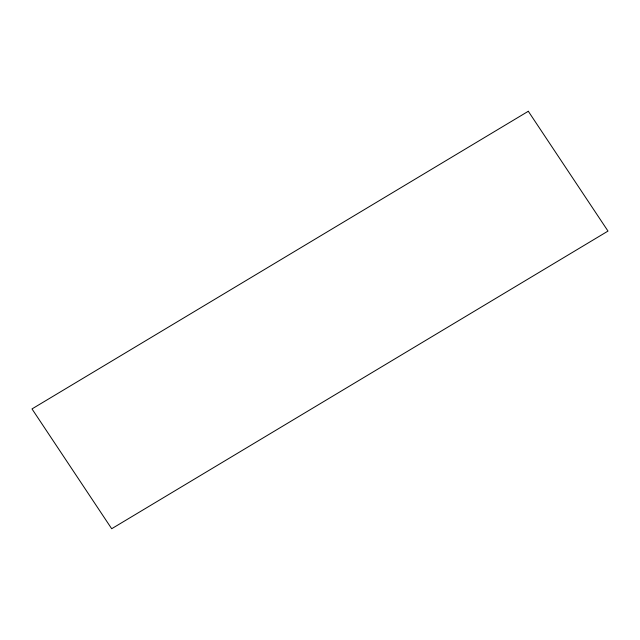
<?xml version="1.0" encoding="UTF-8"?>
<svg xmlns="http://www.w3.org/2000/svg" width="640" height="640" viewBox="0 0 640 640"><rect width="100%" height="100%" fill="white"/><g stroke="black" fill="none" stroke-linecap="round" stroke-linejoin="round"><path stroke-width="0.96" d="M528.312 111.272L32 408.92L111.688 528.728L608 231.08L528.312 111.272"/></g></svg>
